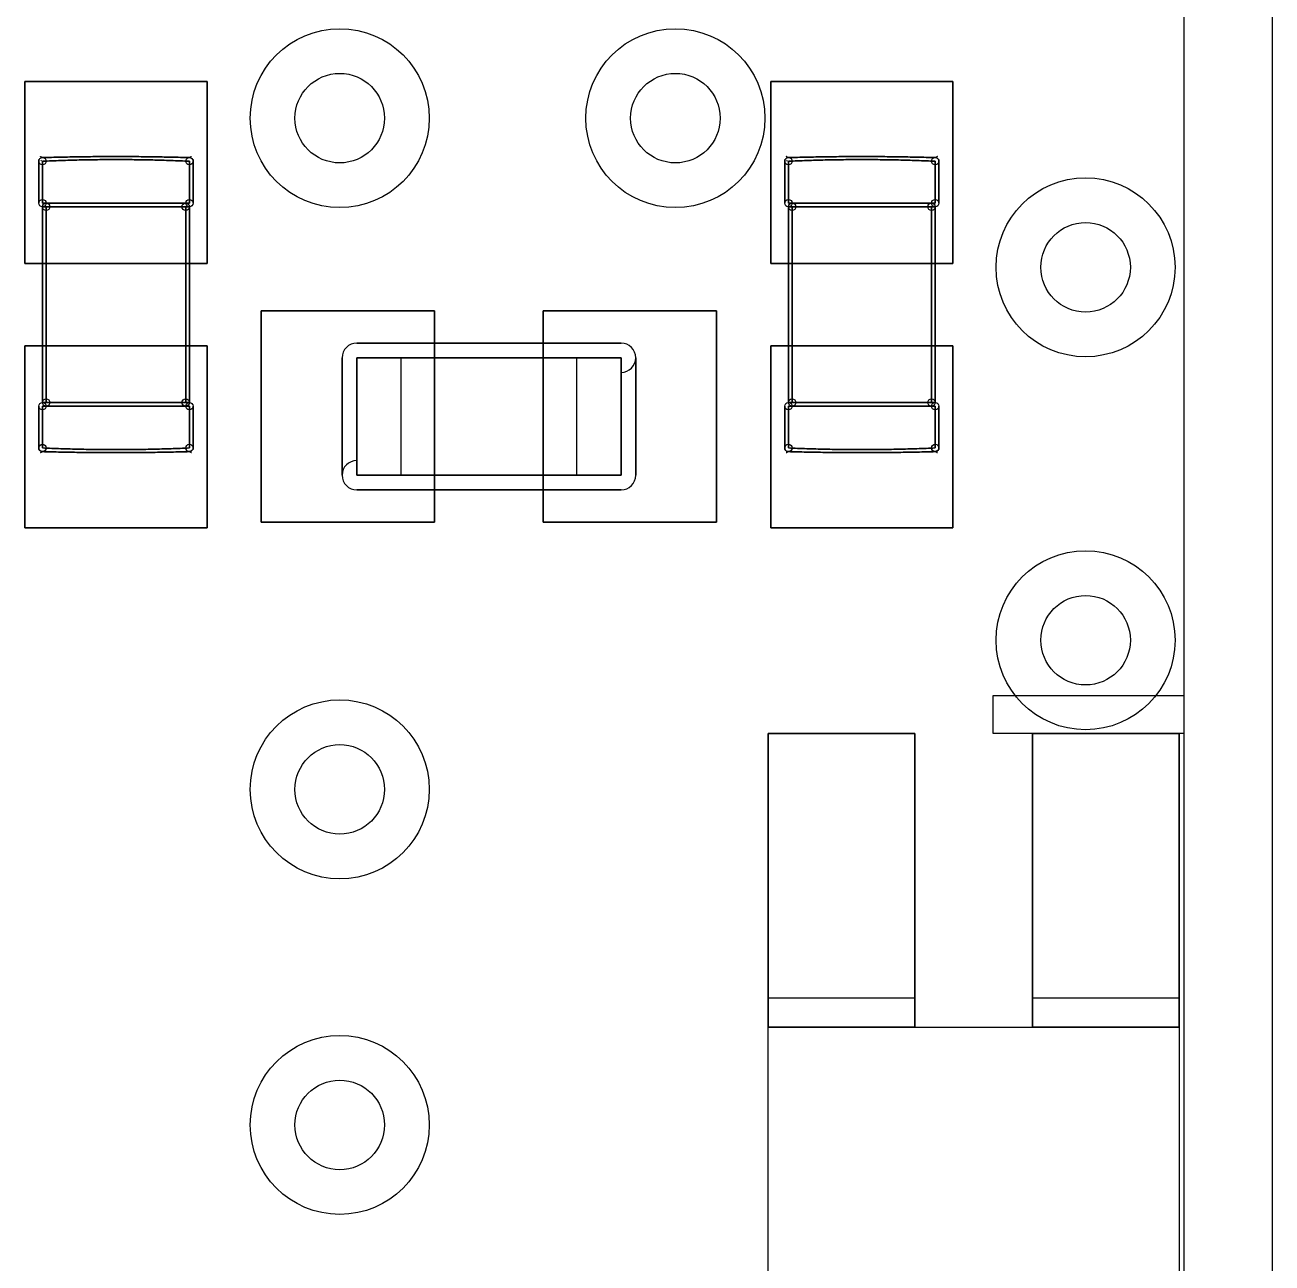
# Model space of a CAD drawing. Extents: x -14 to 27.9, y 0 to 17.8.
# Drawn here: x 23.693 to 27.94, y 11.087 to 15.303 of the extents above; entities that cross this region are included whole.
import ezdxf

# ---------------------------------------------------------------- set-up
doc = ezdxf.new("R2010")
doc.units = 0
doc.header["$MEASUREMENT"] = 0
doc.layers.add('Feature', color=7, linetype='CONTINUOUS')

msp = doc.modelspace()

# ---------------------------------------------------------------- linework, layer by layer
at = {"layer": 'Feature'}
for p, q in [((27.94, 17.78), (27.94, 0)), ((27.94, 17.78, -1.96192), (27.94, 0, -1.96192)), ((27.94, 17.78), (27.94, 0)), ((27.94, 17.78, -1.96192), (27.94, 0, -1.96192)), ((27.64, 17.48, 0.000305), (27.64, 0.3, 0.000305)), ((27.64, 17.48, -1.96222), (27.64, 0.3, -1.96222)), ((23.693, 14.491, 0.000305), (23.693, 15.111, 0.000305)), ((23.693, 15.111, 0.000305), (24.313, 15.111, 0.000305)), ((23.693, 15.111, 0.000305), (24.313, 15.111, 0.000305)), ((23.693, 15.111, 0.000305), (23.693, 15.111, 0.001305)), ((24.313, 15.111, 0.001305), (23.693, 15.111, 0.001305)), ((23.693, 14.491, 0.000305), (23.693, 15.111, 0.000305)), ((23.693, 15.111, 0.001305), (23.693, 14.491, 0.001305)), ((23.693, 15.111, 0.000305), (23.693, 15.111, 0.001305)), ((23.693, 15.111, 0.001305), (23.693, 14.491, 0.001305)), ((24.313, 15.111, 0.001305), (23.693, 15.111, 0.001305)), ((23.693, 14.491, 0.000305), (23.693, 15.111, 0.000305)), ((23.693, 15.111, 0.000305), (24.313, 15.111, 0.000305)), ((24.313, 15.111, 0.000305), (24.313, 14.491, 0.000305)), ((24.313, 15.111, 0.000305), (24.313, 15.111, 0.001305)), ((24.313, 15.111, 0.000305), (24.313, 14.491, 0.000305)), ((24.313, 15.111, 0.000305), (24.313, 15.111, 0.001305)), ((24.313, 14.491, 0.001305), (24.313, 15.111, 0.001305)), ((24.313, 14.491, 0.001305), (24.313, 15.111, 0.001305)), ((24.313, 15.111, 0.000305), (24.313, 14.491, 0.000305)), ((26.233, 14.491, 0.000305), (26.233, 15.111, 0.000305)), ((26.233, 15.111, 0.000305), (26.853, 15.111, 0.000305)), ((26.233, 15.111, 0.000305), (26.853, 15.111, 0.000305)), ((26.233, 15.111, 0.000305), (26.233, 15.111, 0.001305)), ((26.853, 15.111, 0.001305), (26.233, 15.111, 0.001305)), ((26.233, 14.491, 0.000305), (26.233, 15.111, 0.000305)), ((26.233, 15.111, 0.001305), (26.233, 14.491, 0.001305)), ((26.233, 15.111, 0.000305), (26.233, 15.111, 0.001305)), ((26.233, 15.111, 0.001305), (26.233, 14.491, 0.001305)), ((26.853, 15.111, 0.001305), (26.233, 15.111, 0.001305)), ((26.233, 14.491, 0.000305), (26.233, 15.111, 0.000305)), ((26.233, 15.111, 0.000305), (26.853, 15.111, 0.000305)), ((26.853, 15.111, 0.000305), (26.853, 14.491, 0.000305)), ((26.853, 15.111, 0.000305), (26.853, 15.111, 0.001305)), ((26.853, 15.111, 0.000305), (26.853, 14.491, 0.000305)), ((26.853, 15.111, 0.000305), (26.853, 15.111, 0.001305)), ((26.853, 14.491, 0.001305), (26.853, 15.111, 0.001305)), ((26.853, 14.491, 0.001305), (26.853, 15.111, 0.001305)), ((26.853, 15.111, 0.000305), (26.853, 14.491, 0.000305)), ((24.9174, 14.986, -1.96192), (24.9174, 14.986)), ((24.9174, 14.986, -1.96192), (24.9174, 14.986)), ((26.0604, 14.986, -1.96192), (26.0604, 14.986)), ((26.0604, 14.986, -1.96192), (26.0604, 14.986)), ((23.7405, 14.8393), (23.7405, 14.6968)), ((23.7405, 14.6968, 0.5), (23.7405, 14.8393, 0.5)), ((23.7405, 14.6968, 0.5), (23.7405, 14.8393, 0.5)), ((23.7405, 14.8393), (23.7405, 14.6968)), ((23.753, 14.6968, -0.0125), (23.753, 14.8393, -0.0125)), ((23.753, 14.8393, 0.5125), (23.753, 14.6968, 0.5125)), ((23.753, 14.8393, 0.5125), (23.753, 14.6968, 0.5125)), ((23.753, 14.6968, -0.0125), (23.753, 14.8393, -0.0125)), ((24.253, 14.8393, -0.0125), (24.253, 14.6968, -0.0125)), ((24.253, 14.6968, 0.5125), (24.253, 14.8393, 0.5125)), ((24.253, 14.6968, 0.5125), (24.253, 14.8393, 0.5125)), ((24.253, 14.8393, -0.0125), (24.253, 14.6968, -0.0125)), ((24.2655, 14.8393, 0.5), (24.2655, 14.6968, 0.5)), ((24.2655, 14.6968), (24.2655, 14.8393)), ((24.2655, 14.8393, 0.5), (24.2655, 14.6968, 0.5)), ((24.2655, 14.6968), (24.2655, 14.8393)), ((26.2805, 14.8393), (26.2805, 14.6968)), ((26.2805, 14.6968, 0.5), (26.2805, 14.8393, 0.5)), ((26.2805, 14.6968, 0.5), (26.2805, 14.8393, 0.5)), ((26.2805, 14.8393), (26.2805, 14.6968)), ((26.293, 14.6968, -0.0125), (26.293, 14.8393, -0.0125)), ((26.293, 14.8393, 0.5125), (26.293, 14.6968, 0.5125)), ((26.293, 14.8393, 0.5125), (26.293, 14.6968, 0.5125)), ((26.293, 14.6968, -0.0125), (26.293, 14.8393, -0.0125)), ((26.793, 14.8393, -0.0125), (26.793, 14.6968, -0.0125)), ((26.793, 14.6968, 0.5125), (26.793, 14.8393, 0.5125)), ((26.793, 14.6968, 0.5125), (26.793, 14.8393, 0.5125)), ((26.793, 14.8393, -0.0125), (26.793, 14.6968, -0.0125)), ((26.8055, 14.8393, 0.5), (26.8055, 14.6968, 0.5)), ((26.8055, 14.6968), (26.8055, 14.8393)), ((26.8055, 14.8393, 0.5), (26.8055, 14.6968, 0.5)), ((26.8055, 14.6968), (26.8055, 14.8393)), ((23.7405, 14.6968), (23.7405, 14.6968, 0.5)), ((23.7405, 14.6968), (23.7405, 14.6968, 0.5)), ((24.253, 14.6968, -0.0125), (23.753, 14.6968, -0.0125)), ((23.753, 14.6968, 0.5125), (24.253, 14.6968, 0.5125)), ((23.753, 14.6968, 0.5125), (24.253, 14.6968, 0.5125)), ((24.253, 14.6968, -0.0125), (23.753, 14.6968, -0.0125)), ((24.2655, 14.6968, 0.5), (24.2655, 14.6968)), ((24.2655, 14.6968, 0.5), (24.2655, 14.6968)), ((26.2805, 14.6968), (26.2805, 14.6968, 0.5)), ((26.2805, 14.6968), (26.2805, 14.6968, 0.5)), ((26.793, 14.6968, -0.0125), (26.293, 14.6968, -0.0125)), ((26.293, 14.6968, 0.5125), (26.793, 14.6968, 0.5125)), ((26.293, 14.6968, 0.5125), (26.793, 14.6968, 0.5125)), ((26.793, 14.6968, -0.0125), (26.293, 14.6968, -0.0125)), ((26.8055, 14.6968, 0.5), (26.8055, 14.6968)), ((26.8055, 14.6968, 0.5), (26.8055, 14.6968)), ((23.753, 14.6843, 0.4875), (23.753, 14.6843, 0.0125)), ((23.753, 14.6843, 0.4875), (23.753, 14.6843, 0.0125)), ((23.753, 14.6843, 0.0125), (23.753, 14.0177, 0.0125)), ((23.753, 14.0177, 0.4875), (23.753, 14.6843, 0.4875)), ((23.753, 14.6843, 0.0125), (23.753, 14.0177, 0.0125)), ((23.753, 14.0177, 0.4875), (23.753, 14.6843, 0.4875)), ((23.753, 14.6843, 0.5), (23.753, 14.6843)), ((23.753, 14.6843), (24.253, 14.6843)), ((24.253, 14.6843, 0.5), (23.753, 14.6843, 0.5)), ((24.253, 14.6843, 0.5), (23.753, 14.6843, 0.5)), ((23.753, 14.6843, 0.5), (23.753, 14.6843)), ((23.753, 14.6843), (24.253, 14.6843)), ((24.2405, 14.6843), (23.7655, 14.6843)), ((24.2405, 14.6843, 0.5), (23.7655, 14.6843, 0.5)), ((24.2405, 14.6843, 0.5), (23.7655, 14.6843, 0.5)), ((23.7655, 14.6843, 0.5), (23.7655, 14.0177, 0.5)), ((24.2405, 14.6843), (23.7655, 14.6843)), ((23.7655, 14.0177), (23.7655, 14.6843)), ((23.7655, 14.0177), (23.7655, 14.6843)), ((23.7655, 14.6843, 0.5), (23.7655, 14.0177, 0.5)), ((24.2405, 14.0177, 0.5), (24.2405, 14.6843, 0.5)), ((24.2405, 14.6843), (24.2405, 14.0177)), ((24.2405, 14.6843), (24.2405, 14.0177)), ((24.2405, 14.0177, 0.5), (24.2405, 14.6843, 0.5)), ((24.253, 14.6843, 0.4875), (24.253, 14.6843, 0.0125)), ((24.253, 14.0177, 0.0125), (24.253, 14.6843, 0.0125)), ((24.253, 14.6843, 0.4875), (24.253, 14.6843, 0.0125)), ((24.253, 14.6843, 0.4875), (24.253, 14.0177, 0.4875)), ((24.253, 14.0177, 0.0125), (24.253, 14.6843, 0.0125)), ((24.253, 14.6843, 0.4875), (24.253, 14.0177, 0.4875)), ((24.253, 14.6843), (24.253, 14.6843, 0.5)), ((24.253, 14.6843), (24.253, 14.6843, 0.5)), ((26.293, 14.6843, 0.4875), (26.293, 14.6843, 0.0125)), ((26.293, 14.6843, 0.4875), (26.293, 14.6843, 0.0125)), ((26.293, 14.6843, 0.0125), (26.293, 14.0177, 0.0125)), ((26.293, 14.0177, 0.4875), (26.293, 14.6843, 0.4875)), ((26.293, 14.6843, 0.0125), (26.293, 14.0177, 0.0125)), ((26.293, 14.0177, 0.4875), (26.293, 14.6843, 0.4875)), ((26.293, 14.6843, 0.5), (26.293, 14.6843)), ((26.293, 14.6843), (26.793, 14.6843)), ((26.793, 14.6843, 0.5), (26.293, 14.6843, 0.5)), ((26.793, 14.6843, 0.5), (26.293, 14.6843, 0.5)), ((26.293, 14.6843, 0.5), (26.293, 14.6843)), ((26.293, 14.6843), (26.793, 14.6843)), ((26.7805, 14.6843), (26.3055, 14.6843)), ((26.7805, 14.6843, 0.5), (26.3055, 14.6843, 0.5)), ((26.7805, 14.6843, 0.5), (26.3055, 14.6843, 0.5)), ((26.3055, 14.6843, 0.5), (26.3055, 14.0177, 0.5)), ((26.7805, 14.6843), (26.3055, 14.6843)), ((26.3055, 14.0177), (26.3055, 14.6843)), ((26.3055, 14.0177), (26.3055, 14.6843)), ((26.3055, 14.6843, 0.5), (26.3055, 14.0177, 0.5)), ((26.7805, 14.0177, 0.5), (26.7805, 14.6843, 0.5)), ((26.7805, 14.6843), (26.7805, 14.0177)), ((26.7805, 14.6843), (26.7805, 14.0177)), ((26.7805, 14.0177, 0.5), (26.7805, 14.6843, 0.5)), ((26.793, 14.6843, 0.4875), (26.793, 14.6843, 0.0125)), ((26.793, 14.0177, 0.0125), (26.793, 14.6843, 0.0125)), ((26.793, 14.6843, 0.4875), (26.793, 14.6843, 0.0125)), ((26.793, 14.6843, 0.4875), (26.793, 14.0177, 0.4875)), ((26.793, 14.0177, 0.0125), (26.793, 14.6843, 0.0125)), ((26.793, 14.6843, 0.4875), (26.793, 14.0177, 0.4875)), ((26.793, 14.6843), (26.793, 14.6843, 0.5)), ((26.793, 14.6843), (26.793, 14.6843, 0.5)), ((24.313, 14.491, 0.000305), (23.693, 14.491, 0.000305)), ((24.313, 14.491, 0.000305), (23.693, 14.491, 0.000305)), ((23.693, 14.491, 0.001305), (24.313, 14.491, 0.001305)), ((23.693, 14.491, 0.000305), (23.693, 14.491, 0.001305)), ((23.693, 14.491, 0.000305), (23.693, 14.491, 0.001305)), ((23.693, 14.491, 0.001305), (24.313, 14.491, 0.001305)), ((24.313, 14.491, 0.000305), (23.693, 14.491, 0.000305)), ((24.313, 14.491, 0.000305), (24.313, 14.491, 0.001305)), ((24.313, 14.491, 0.000305), (24.313, 14.491, 0.001305)), ((26.853, 14.491, 0.000305), (26.233, 14.491, 0.000305)), ((26.853, 14.491, 0.000305), (26.233, 14.491, 0.000305)), ((26.233, 14.491, 0.001305), (26.853, 14.491, 0.001305)), ((26.233, 14.491, 0.000305), (26.233, 14.491, 0.001305)), ((26.233, 14.491, 0.000305), (26.233, 14.491, 0.001305)), ((26.233, 14.491, 0.001305), (26.853, 14.491, 0.001305)), ((26.853, 14.491, 0.000305), (26.233, 14.491, 0.000305)), ((26.853, 14.491, 0.000305), (26.853, 14.491, 0.001305)), ((26.853, 14.491, 0.000305), (26.853, 14.491, 0.001305)), ((27.4574, 14.478, -1.96192), (27.4574, 14.478)), ((27.4574, 14.478, -1.96192), (27.4574, 14.478)), ((24.498, 14.33, 0.000305), (25.088, 14.33, 0.000305)), ((24.498, 13.61, 0.000305), (24.498, 14.33, 0.000305)), ((24.498, 13.61, 0.000305), (24.498, 14.33, 0.000305)), ((24.498, 14.33, 0.001305), (24.498, 13.61, 0.001305)), ((24.498, 14.33, 0.000305), (24.498, 14.33, 0.001305)), ((24.498, 14.33, 0.000305), (25.088, 14.33, 0.000305)), ((24.498, 14.33, 0.000305), (24.498, 14.33, 0.001305)), ((25.088, 14.33, 0.001305), (24.498, 14.33, 0.001305)), ((25.088, 14.33, 0.001305), (24.498, 14.33, 0.001305)), ((24.498, 14.33, 0.001305), (24.498, 13.61, 0.001305)), ((24.498, 13.61, 0.000305), (24.498, 14.33, 0.000305)), ((24.498, 14.33, 0.000305), (25.088, 14.33, 0.000305)), ((25.088, 14.33, 0.000305), (25.088, 13.61, 0.000305)), ((25.088, 14.33, 0.000305), (25.088, 14.33, 0.001305)), ((25.088, 14.33, 0.000305), (25.088, 13.61, 0.000305)), ((25.088, 14.33, 0.000305), (25.088, 14.33, 0.001305)), ((25.088, 13.61, 0.001305), (25.088, 14.33, 0.001305)), ((25.088, 13.61, 0.001305), (25.088, 14.33, 0.001305)), ((25.088, 14.33, 0.000305), (25.088, 13.61, 0.000305)), ((25.458, 14.33, 0.000305), (26.048, 14.33, 0.000305)), ((25.458, 13.61, 0.000305), (25.458, 14.33, 0.000305)), ((25.458, 13.61, 0.000305), (25.458, 14.33, 0.000305)), ((25.458, 14.33, 0.001305), (25.458, 13.61, 0.001305)), ((25.458, 14.33, 0.000305), (25.458, 14.33, 0.001305)), ((25.458, 14.33, 0.000305), (26.048, 14.33, 0.000305)), ((25.458, 14.33, 0.000305), (25.458, 14.33, 0.001305)), ((26.048, 14.33, 0.001305), (25.458, 14.33, 0.001305)), ((26.048, 14.33, 0.001305), (25.458, 14.33, 0.001305)), ((25.458, 14.33, 0.001305), (25.458, 13.61, 0.001305)), ((25.458, 13.61, 0.000305), (25.458, 14.33, 0.000305)), ((25.458, 14.33, 0.000305), (26.048, 14.33, 0.000305)), ((26.048, 14.33, 0.000305), (26.048, 13.61, 0.000305)), ((26.048, 14.33, 0.000305), (26.048, 14.33, 0.001305)), ((26.048, 14.33, 0.000305), (26.048, 13.61, 0.000305)), ((26.048, 14.33, 0.000305), (26.048, 14.33, 0.001305)), ((26.048, 13.61, 0.001305), (26.048, 14.33, 0.001305)), ((26.048, 13.61, 0.001305), (26.048, 14.33, 0.001305)), ((26.048, 14.33, 0.000305), (26.048, 13.61, 0.000305)), ((23.693, 13.591, 0.000305), (23.693, 14.211, 0.000305)), ((23.693, 14.211, 0.000305), (24.313, 14.211, 0.000305)), ((23.693, 14.211, 0.000305), (24.313, 14.211, 0.000305)), ((23.693, 14.211, 0.000305), (23.693, 14.211, 0.001305)), ((24.313, 14.211, 0.001305), (23.693, 14.211, 0.001305)), ((23.693, 13.591, 0.000305), (23.693, 14.211, 0.000305)), ((23.693, 14.211, 0.001305), (23.693, 13.591, 0.001305)), ((23.693, 14.211, 0.000305), (23.693, 14.211, 0.001305)), ((23.693, 14.211, 0.001305), (23.693, 13.591, 0.001305)), ((24.313, 14.211, 0.001305), (23.693, 14.211, 0.001305)), ((23.693, 13.591, 0.000305), (23.693, 14.211, 0.000305)), ((23.693, 14.211, 0.000305), (24.313, 14.211, 0.000305)), ((24.313, 14.211, 0.000305), (24.313, 13.591, 0.000305)), ((24.313, 14.211, 0.000305), (24.313, 14.211, 0.001305)), ((24.313, 14.211, 0.000305), (24.313, 13.591, 0.000305)), ((24.313, 14.211, 0.000305), (24.313, 14.211, 0.001305)), ((24.313, 13.591, 0.001305), (24.313, 14.211, 0.001305)), ((24.313, 13.591, 0.001305), (24.313, 14.211, 0.001305)), ((24.313, 14.211, 0.000305), (24.313, 13.591, 0.000305)), ((24.823, 14.22, 0.55), (24.973, 14.22, 0.55)), ((24.973, 14.22, 0.05), (24.823, 14.22, 0.05)), ((24.973, 14.22, 0.05), (24.823, 14.22, 0.05)), ((24.823, 14.22, 0.05), (24.823, 14.22, 0.55)), ((24.823, 14.22, 0.55), (24.973, 14.22, 0.55)), ((24.823, 14.22, 0.05), (24.823, 14.22, 0.55)), ((24.973, 14.22, 0.55), (25.573, 14.22, 0.55)), ((25.573, 14.22, 0.05), (24.973, 14.22, 0.05)), ((24.973, 14.22, 0.05), (24.973, 14.22, 0.55)), ((25.573, 14.22, 0.05), (24.973, 14.22, 0.05)), ((24.973, 14.22, 0.05), (24.973, 14.22, 0.55)), ((24.973, 14.22, 0.55), (25.573, 14.22, 0.55)), ((25.573, 14.22, 0.55), (25.723, 14.22, 0.55)), ((25.723, 14.22, 0.05), (25.573, 14.22, 0.05)), ((25.573, 14.22, 0.55), (25.573, 14.22, 0.05)), ((25.573, 14.22, 0.55), (25.723, 14.22, 0.55)), ((25.723, 14.22, 0.05), (25.573, 14.22, 0.05)), ((25.573, 14.22, 0.55), (25.573, 14.22, 0.05)), ((25.723, 14.22, 0.55), (25.723, 14.22, 0.05)), ((25.723, 14.22, 0.55), (25.723, 14.22, 0.05)), ((26.233, 13.591, 0.000305), (26.233, 14.211, 0.000305)), ((26.233, 14.211, 0.000305), (26.853, 14.211, 0.000305)), ((26.233, 14.211, 0.000305), (26.853, 14.211, 0.000305)), ((26.233, 14.211, 0.000305), (26.233, 14.211, 0.001305)), ((26.853, 14.211, 0.001305), (26.233, 14.211, 0.001305)), ((26.233, 13.591, 0.000305), (26.233, 14.211, 0.000305)), ((26.233, 14.211, 0.001305), (26.233, 13.591, 0.001305)), ((26.233, 14.211, 0.000305), (26.233, 14.211, 0.001305)), ((26.233, 14.211, 0.001305), (26.233, 13.591, 0.001305)), ((26.853, 14.211, 0.001305), (26.233, 14.211, 0.001305)), ((26.233, 13.591, 0.000305), (26.233, 14.211, 0.000305)), ((26.233, 14.211, 0.000305), (26.853, 14.211, 0.000305)), ((26.853, 14.211, 0.000305), (26.853, 13.591, 0.000305)), ((26.853, 14.211, 0.000305), (26.853, 14.211, 0.001305)), ((26.853, 14.211, 0.000305), (26.853, 13.591, 0.000305)), ((26.853, 14.211, 0.000305), (26.853, 14.211, 0.001305)), ((26.853, 13.591, 0.001305), (26.853, 14.211, 0.001305)), ((26.853, 13.591, 0.001305), (26.853, 14.211, 0.001305)), ((26.853, 14.211, 0.000305), (26.853, 13.591, 0.000305)), ((24.773, 13.77, 0.55), (24.773, 14.17, 0.55)), ((24.773, 14.17, 0.55), (24.773, 14.17, 0.05)), ((24.773, 14.17, 0.05), (24.773, 13.77, 0.05)), ((24.773, 13.77, 0.55), (24.773, 14.17, 0.55)), ((24.773, 14.17, 0.55), (24.773, 14.17, 0.05)), ((24.773, 14.17, 0.05), (24.773, 13.77, 0.05)), ((24.973, 14.17, 0.6), (24.823, 14.17, 0.6)), ((24.823, 14.17, 0.6), (24.823, 13.77, 0.6)), ((24.823, 14.17), (24.973, 14.17)), ((24.823, 13.77), (24.823, 14.17)), ((24.973, 14.17, 0.6), (24.823, 14.17, 0.6)), ((24.823, 14.17), (24.973, 14.17)), ((24.823, 14.17, 0.6), (24.823, 13.77, 0.6)), ((24.823, 13.77), (24.823, 14.17)), ((24.973, 14.17, 0.6), (24.973, 13.77, 0.6)), ((24.973, 14.17), (24.973, 13.77)), ((25.573, 14.17, 0.6), (24.973, 14.17, 0.6)), ((24.973, 14.17), (25.573, 14.17)), ((25.573, 14.17, 0.6), (24.973, 14.17, 0.6)), ((24.973, 14.17, 0.6), (24.973, 13.77, 0.6)), ((24.973, 14.17), (24.973, 13.77)), ((24.973, 14.17), (25.573, 14.17)), ((25.573, 13.77, 0.6), (25.573, 14.17, 0.6)), ((25.723, 14.17, 0.6), (25.573, 14.17, 0.6)), ((25.573, 13.77), (25.573, 14.17)), ((25.573, 14.17), (25.723, 14.17)), ((25.723, 14.17, 0.6), (25.573, 14.17, 0.6)), ((25.573, 14.17), (25.723, 14.17)), ((25.573, 13.77, 0.6), (25.573, 14.17, 0.6)), ((25.573, 13.77), (25.573, 14.17)), ((25.723, 13.77, 0.6), (25.723, 14.17, 0.6)), ((25.723, 14.17), (25.723, 13.77)), ((25.723, 13.77, 0.6), (25.723, 14.17, 0.6)), ((25.723, 14.17), (25.723, 13.77)), ((25.773, 14.17, 0.05), (25.773, 14.17, 0.55)), ((25.773, 14.17, 0.55), (25.773, 13.77, 0.55)), ((25.773, 13.77, 0.05), (25.773, 14.17, 0.05)), ((25.773, 14.17, 0.55), (25.773, 13.77, 0.55)), ((25.773, 13.77, 0.05), (25.773, 14.17, 0.05)), ((25.773, 14.17, 0.05), (25.773, 14.17, 0.55)), ((23.753, 14.0177, 0.4875), (23.753, 14.0177, 0.0125)), ((23.753, 14.0177, 0.4875), (23.753, 14.0177, 0.0125)), ((23.753, 14.0177, 0.5), (23.753, 14.0177)), ((24.253, 14.0177, 0.5), (23.753, 14.0177, 0.5)), ((23.753, 14.0177), (24.253, 14.0177)), ((24.253, 14.0177, 0.5), (23.753, 14.0177, 0.5)), ((23.753, 14.0177, 0.5), (23.753, 14.0177)), ((23.753, 14.0177), (24.253, 14.0177)), ((23.7655, 14.0177), (24.2405, 14.0177)), ((23.7655, 14.0177, 0.5), (24.2405, 14.0177, 0.5)), ((23.7655, 14.0177, 0.5), (24.2405, 14.0177, 0.5)), ((23.7655, 14.0177), (24.2405, 14.0177)), ((24.253, 14.0177, 0.4875), (24.253, 14.0177, 0.0125)), ((24.253, 14.0177, 0.4875), (24.253, 14.0177, 0.0125)), ((24.253, 14.0177), (24.253, 14.0177, 0.5)), ((24.253, 14.0177), (24.253, 14.0177, 0.5)), ((26.293, 14.0177, 0.4875), (26.293, 14.0177, 0.0125)), ((26.293, 14.0177, 0.4875), (26.293, 14.0177, 0.0125)), ((26.293, 14.0177, 0.5), (26.293, 14.0177)), ((26.793, 14.0177, 0.5), (26.293, 14.0177, 0.5)), ((26.293, 14.0177), (26.793, 14.0177)), ((26.793, 14.0177, 0.5), (26.293, 14.0177, 0.5)), ((26.293, 14.0177, 0.5), (26.293, 14.0177)), ((26.293, 14.0177), (26.793, 14.0177)), ((26.3055, 14.0177), (26.7805, 14.0177)), ((26.3055, 14.0177, 0.5), (26.7805, 14.0177, 0.5)), ((26.3055, 14.0177, 0.5), (26.7805, 14.0177, 0.5)), ((26.3055, 14.0177), (26.7805, 14.0177)), ((26.793, 14.0177, 0.4875), (26.793, 14.0177, 0.0125)), ((26.793, 14.0177, 0.4875), (26.793, 14.0177, 0.0125)), ((26.793, 14.0177), (26.793, 14.0177, 0.5)), ((26.793, 14.0177), (26.793, 14.0177, 0.5)), ((23.7405, 14.0052, 0.5), (23.7405, 13.8627, 0.5)), ((23.7405, 14.0052), (23.7405, 14.0052, 0.5)), ((23.7405, 13.8627), (23.7405, 14.0052)), ((23.7405, 14.0052, 0.5), (23.7405, 13.8627, 0.5)), ((23.7405, 14.0052), (23.7405, 14.0052, 0.5)), ((23.7405, 13.8627), (23.7405, 14.0052)), ((24.253, 14.0052, -0.0125), (23.753, 14.0052, -0.0125)), ((23.753, 14.0052, -0.0125), (23.753, 13.8627, -0.0125)), ((23.753, 14.0052, 0.5125), (24.253, 14.0052, 0.5125)), ((23.753, 13.8627, 0.5125), (23.753, 14.0052, 0.5125)), ((23.753, 14.0052, 0.5125), (24.253, 14.0052, 0.5125)), ((23.753, 13.8627, 0.5125), (23.753, 14.0052, 0.5125)), ((24.253, 14.0052, -0.0125), (23.753, 14.0052, -0.0125)), ((23.753, 14.0052, -0.0125), (23.753, 13.8627, -0.0125)), ((24.253, 13.8627, -0.0125), (24.253, 14.0052, -0.0125)), ((24.253, 14.0052, 0.5125), (24.253, 13.8627, 0.5125)), ((24.253, 14.0052, 0.5125), (24.253, 13.8627, 0.5125)), ((24.253, 13.8627, -0.0125), (24.253, 14.0052, -0.0125)), ((24.2655, 14.0052), (24.2655, 13.8627)), ((24.2655, 14.0052, 0.5), (24.2655, 14.0052)), ((24.2655, 13.8627, 0.5), (24.2655, 14.0052, 0.5)), ((24.2655, 14.0052, 0.5), (24.2655, 14.0052)), ((24.2655, 13.8627, 0.5), (24.2655, 14.0052, 0.5)), ((24.2655, 14.0052), (24.2655, 13.8627)), ((26.2805, 14.0052, 0.5), (26.2805, 13.8627, 0.5)), ((26.2805, 14.0052), (26.2805, 14.0052, 0.5)), ((26.2805, 13.8627), (26.2805, 14.0052)), ((26.2805, 14.0052, 0.5), (26.2805, 13.8627, 0.5)), ((26.2805, 14.0052), (26.2805, 14.0052, 0.5)), ((26.2805, 13.8627), (26.2805, 14.0052)), ((26.793, 14.0052, -0.0125), (26.293, 14.0052, -0.0125)), ((26.293, 14.0052, -0.0125), (26.293, 13.8627, -0.0125)), ((26.293, 14.0052, 0.5125), (26.793, 14.0052, 0.5125)), ((26.293, 13.8627, 0.5125), (26.293, 14.0052, 0.5125)), ((26.293, 14.0052, 0.5125), (26.793, 14.0052, 0.5125)), ((26.293, 13.8627, 0.5125), (26.293, 14.0052, 0.5125)), ((26.793, 14.0052, -0.0125), (26.293, 14.0052, -0.0125)), ((26.293, 14.0052, -0.0125), (26.293, 13.8627, -0.0125)), ((26.793, 13.8627, -0.0125), (26.793, 14.0052, -0.0125)), ((26.793, 14.0052, 0.5125), (26.793, 13.8627, 0.5125)), ((26.793, 14.0052, 0.5125), (26.793, 13.8627, 0.5125)), ((26.793, 13.8627, -0.0125), (26.793, 14.0052, -0.0125)), ((26.8055, 14.0052), (26.8055, 13.8627)), ((26.8055, 14.0052, 0.5), (26.8055, 14.0052)), ((26.8055, 13.8627, 0.5), (26.8055, 14.0052, 0.5)), ((26.8055, 14.0052, 0.5), (26.8055, 14.0052)), ((26.8055, 13.8627, 0.5), (26.8055, 14.0052, 0.5)), ((26.8055, 14.0052), (26.8055, 13.8627)), ((24.773, 13.77, 0.05), (24.773, 13.77, 0.55)), ((24.773, 13.77, 0.05), (24.773, 13.77, 0.55)), ((24.823, 13.77, 0.6), (24.973, 13.77, 0.6)), ((24.823, 13.77, 0.6), (24.973, 13.77, 0.6)), ((24.973, 13.77), (24.823, 13.77)), ((24.973, 13.77), (24.823, 13.77)), ((24.973, 13.77, 0.6), (25.573, 13.77, 0.6)), ((25.573, 13.77), (24.973, 13.77)), ((24.973, 13.77, 0.6), (25.573, 13.77, 0.6)), ((25.573, 13.77), (24.973, 13.77)), ((25.573, 13.77, 0.6), (25.723, 13.77, 0.6)), ((25.573, 13.77, 0.6), (25.723, 13.77, 0.6)), ((25.723, 13.77), (25.573, 13.77)), ((25.723, 13.77), (25.573, 13.77)), ((25.773, 13.77, 0.55), (25.773, 13.77, 0.05)), ((25.773, 13.77, 0.55), (25.773, 13.77, 0.05)), ((24.973, 13.72, 0.55), (24.823, 13.72, 0.55)), ((24.973, 13.72, 0.55), (24.823, 13.72, 0.55)), ((24.823, 13.72, 0.55), (24.823, 13.72, 0.05)), ((24.823, 13.72, 0.05), (24.973, 13.72, 0.05)), ((24.823, 13.72, 0.05), (24.973, 13.72, 0.05)), ((24.823, 13.72, 0.55), (24.823, 13.72, 0.05)), ((25.573, 13.72, 0.55), (24.973, 13.72, 0.55)), ((24.973, 13.72, 0.55), (24.973, 13.72, 0.05)), ((24.973, 13.72, 0.05), (25.573, 13.72, 0.05)), ((25.573, 13.72, 0.55), (24.973, 13.72, 0.55)), ((24.973, 13.72, 0.55), (24.973, 13.72, 0.05)), ((24.973, 13.72, 0.05), (25.573, 13.72, 0.05)), ((25.723, 13.72, 0.55), (25.573, 13.72, 0.55)), ((25.573, 13.72, 0.05), (25.573, 13.72, 0.55)), ((25.573, 13.72, 0.05), (25.723, 13.72, 0.05)), ((25.723, 13.72, 0.55), (25.573, 13.72, 0.55)), ((25.573, 13.72, 0.05), (25.723, 13.72, 0.05)), ((25.573, 13.72, 0.05), (25.573, 13.72, 0.55)), ((25.723, 13.72, 0.05), (25.723, 13.72, 0.55)), ((25.723, 13.72, 0.05), (25.723, 13.72, 0.55)), ((24.313, 13.591, 0.000305), (23.693, 13.591, 0.000305)), ((24.313, 13.591, 0.000305), (23.693, 13.591, 0.000305)), ((23.693, 13.591, 0.001305), (24.313, 13.591, 0.001305)), ((23.693, 13.591, 0.000305), (23.693, 13.591, 0.001305)), ((23.693, 13.591, 0.000305), (23.693, 13.591, 0.001305)), ((23.693, 13.591, 0.001305), (24.313, 13.591, 0.001305)), ((24.313, 13.591, 0.000305), (23.693, 13.591, 0.000305)), ((24.313, 13.591, 0.000305), (24.313, 13.591, 0.001305)), ((24.313, 13.591, 0.000305), (24.313, 13.591, 0.001305)), ((25.088, 13.61, 0.000305), (24.498, 13.61, 0.000305)), ((24.498, 13.61, 0.000305), (24.498, 13.61, 0.001305)), ((25.088, 13.61, 0.000305), (24.498, 13.61, 0.000305)), ((24.498, 13.61, 0.001305), (25.088, 13.61, 0.001305)), ((24.498, 13.61, 0.000305), (24.498, 13.61, 0.001305)), ((24.498, 13.61, 0.001305), (25.088, 13.61, 0.001305)), ((25.088, 13.61, 0.000305), (24.498, 13.61, 0.000305)), ((25.088, 13.61, 0.000305), (25.088, 13.61, 0.001305)), ((25.088, 13.61, 0.000305), (25.088, 13.61, 0.001305)), ((26.048, 13.61, 0.000305), (25.458, 13.61, 0.000305)), ((25.458, 13.61, 0.000305), (25.458, 13.61, 0.001305)), ((26.048, 13.61, 0.000305), (25.458, 13.61, 0.000305)), ((25.458, 13.61, 0.001305), (26.048, 13.61, 0.001305)), ((25.458, 13.61, 0.000305), (25.458, 13.61, 0.001305)), ((25.458, 13.61, 0.001305), (26.048, 13.61, 0.001305)), ((26.048, 13.61, 0.000305), (25.458, 13.61, 0.000305)), ((26.048, 13.61, 0.000305), (26.048, 13.61, 0.001305)), ((26.048, 13.61, 0.000305), (26.048, 13.61, 0.001305)), ((26.853, 13.591, 0.000305), (26.233, 13.591, 0.000305)), ((26.853, 13.591, 0.000305), (26.233, 13.591, 0.000305)), ((26.233, 13.591, 0.001305), (26.853, 13.591, 0.001305)), ((26.233, 13.591, 0.000305), (26.233, 13.591, 0.001305)), ((26.233, 13.591, 0.000305), (26.233, 13.591, 0.001305)), ((26.233, 13.591, 0.001305), (26.853, 13.591, 0.001305)), ((26.853, 13.591, 0.000305), (26.233, 13.591, 0.000305)), ((26.853, 13.591, 0.000305), (26.853, 13.591, 0.001305)), ((26.853, 13.591, 0.000305), (26.853, 13.591, 0.001305)), ((27.4574, 13.208, -1.96192), (27.4574, 13.208)), ((27.4574, 13.208, -1.96192), (27.4574, 13.208)), ((26.99, 13.02, 0.000305), (27.6399, 13.02, 0.000305)), ((26.99, 12.89, 0.000305), (26.99, 13.02, 0.000305)), ((27.6399, 13.02, 0.000305), (27.6399, 12.89, 0.000305)), ((26.224, 12.89, 0.000305), (26.724, 12.89, 0.000305)), ((26.224, 11.89, 0.000305), (26.224, 12.89, 0.000305)), ((26.224, 11.89, 0.000305), (26.224, 12.89, 0.000305)), ((26.224, 12.89, 0.001305), (26.224, 11.89, 0.001305)), ((26.224, 12.89, 0.000305), (26.224, 12.89, 0.001305)), ((26.224, 12.89, 0.000305), (26.724, 12.89, 0.000305)), ((26.224, 12.89, 0.000305), (26.224, 12.89, 0.001305)), ((26.724, 12.89, 0.001305), (26.224, 12.89, 0.001305)), ((26.724, 12.89, 0.001305), (26.224, 12.89, 0.001305)), ((26.224, 12.89, 0.001305), (26.224, 11.89, 0.001305)), ((26.224, 12.89, 0.000305), (26.724, 12.89, 0.000305)), ((26.224, 11.89, 0.000305), (26.224, 12.89, 0.000305)), ((26.724, 12.89, 0.000305), (26.724, 11.89, 0.000305)), ((26.724, 12.89, 0.000305), (26.724, 11.89, 0.000305)), ((26.724, 12.89, 0.000305), (26.724, 12.89, 0.001305)), ((26.724, 11.89, 0.001305), (26.724, 12.89, 0.001305)), ((26.724, 12.89, 0.000305), (26.724, 12.89, 0.001305)), ((26.724, 11.89, 0.001305), (26.724, 12.89, 0.001305)), ((26.724, 12.89, 0.000305), (26.724, 11.89, 0.000305)), ((27.6399, 12.89, 0.000305), (26.99, 12.89, 0.000305)), ((27.124, 12.89, 0.000305), (27.624, 12.89, 0.000305)), ((27.124, 11.89, 0.000305), (27.124, 12.89, 0.000305)), ((27.124, 11.89, 0.000305), (27.124, 12.89, 0.000305)), ((27.124, 12.89, 0.001305), (27.124, 11.89, 0.001305)), ((27.124, 12.89, 0.000305), (27.124, 12.89, 0.001305)), ((27.124, 12.89, 0.000305), (27.624, 12.89, 0.000305)), ((27.124, 12.89, 0.000305), (27.124, 12.89, 0.001305)), ((27.624, 12.89, 0.001305), (27.124, 12.89, 0.001305)), ((27.624, 12.89, 0.001305), (27.124, 12.89, 0.001305)), ((27.124, 12.89, 0.001305), (27.124, 11.89, 0.001305)), ((27.124, 12.89, 0.000305), (27.624, 12.89, 0.000305)), ((27.124, 11.89, 0.000305), (27.124, 12.89, 0.000305)), ((27.624, 12.89, 0.000305), (27.624, 11.89, 0.000305)), ((27.624, 12.89, 0.000305), (27.624, 11.89, 0.000305)), ((27.624, 12.89, 0.000305), (27.624, 12.89, 0.001305)), ((27.624, 11.89, 0.001305), (27.624, 12.89, 0.001305)), ((27.624, 12.89, 0.000305), (27.624, 12.89, 0.001305)), ((27.624, 11.89, 0.001305), (27.624, 12.89, 0.001305)), ((27.624, 12.89, 0.000305), (27.624, 11.89, 0.000305)), ((24.9174, 12.7, -1.96192), (24.9174, 12.7)), ((24.9174, 12.7, -1.96192), (24.9174, 12.7)), ((26.224, 11.99, 0.000305), (26.724, 11.99, 0.000305)), ((26.224, 10.59, 0.000305), (26.224, 11.99, 0.000305)), ((26.724, 11.99, 0.000305), (26.724, 11.89, 0.000305)), ((27.124, 11.89, 0.000305), (27.124, 11.99, 0.000305)), ((27.124, 11.99, 0.000305), (27.624, 11.99, 0.000305)), ((27.624, 11.99, 0.000305), (27.624, 10.59, 0.000305)), ((26.724, 11.89, 0.000305), (26.224, 11.89, 0.000305)), ((26.724, 11.89, 0.000305), (26.224, 11.89, 0.000305)), ((26.224, 11.89, 0.001305), (26.724, 11.89, 0.001305)), ((26.224, 11.89, 0.000305), (26.224, 11.89, 0.001305)), ((26.224, 11.89, 0.000305), (26.224, 11.89, 0.001305)), ((26.224, 11.89, 0.001305), (26.724, 11.89, 0.001305)), ((26.724, 11.89, 0.000305), (26.224, 11.89, 0.000305)), ((26.724, 11.89, 0.000305), (27.124, 11.89, 0.000305)), ((26.724, 11.89, 0.000305), (26.724, 11.89, 0.001305)), ((26.724, 11.89, 0.000305), (26.724, 11.89, 0.001305)), ((27.624, 11.89, 0.000305), (27.124, 11.89, 0.000305)), ((27.624, 11.89, 0.000305), (27.124, 11.89, 0.000305)), ((27.124, 11.89, 0.001305), (27.624, 11.89, 0.001305)), ((27.124, 11.89, 0.000305), (27.124, 11.89, 0.001305)), ((27.124, 11.89, 0.000305), (27.124, 11.89, 0.001305)), ((27.124, 11.89, 0.001305), (27.624, 11.89, 0.001305)), ((27.624, 11.89, 0.000305), (27.124, 11.89, 0.000305)), ((27.624, 11.89, 0.000305), (27.624, 11.89, 0.001305)), ((27.624, 11.89, 0.000305), (27.624, 11.89, 0.001305)), ((24.9174, 11.557, -1.96192), (24.9174, 11.557)), ((24.9174, 11.557, -1.96192), (24.9174, 11.557))]:
    msp.add_line(p, q, dxfattribs=at)
for centre, radius in [((24.765, 14.986), 0.3048), ((25.908, 14.986), 0.3048), ((24.765, 14.986), 0.1524), ((24.765, 14.986), 0.1524), ((24.765, 14.986), 0.1524), ((24.765, 14.986), 0.1524), ((25.908, 14.986), 0.1524), ((25.908, 14.986), 0.1524), ((25.908, 14.986), 0.1524), ((25.908, 14.986), 0.1524), ((23.753, 14.8393), 0.0125), ((23.753, 14.8393), 0.0125), ((23.753, 14.8393), 0.0125), ((23.753, 14.8393), 0.0125), ((23.753, 14.8393), 0.0125), ((23.753, 14.8393), 0.0125), ((23.753, 14.8393), 0.0125), ((23.753, 14.8393), 0.0125), ((23.753, 14.8393), 0.0125), ((23.753, 14.8393), 0.0125), ((23.753, 14.8393), 0.0125), ((23.753, 14.8393), 0.0125), ((24.253, 14.8393), 0.0125), ((24.253, 14.8393), 0.0125), ((24.253, 14.8393), 0.0125), ((24.253, 14.8393), 0.0125), ((24.253, 14.8393), 0.0125), ((24.253, 14.8393), 0.0125), ((24.253, 14.8393), 0.0125), ((24.253, 14.8393), 0.0125), ((24.253, 14.8393), 0.0125), ((24.253, 14.8393), 0.0125), ((24.253, 14.8393), 0.0125), ((24.253, 14.8393), 0.0125), ((26.293, 14.8393), 0.0125), ((26.293, 14.8393), 0.0125), ((26.293, 14.8393), 0.0125), ((26.293, 14.8393), 0.0125), ((26.293, 14.8393), 0.0125), ((26.293, 14.8393), 0.0125), ((26.293, 14.8393), 0.0125), ((26.293, 14.8393), 0.0125), ((26.293, 14.8393), 0.0125), ((26.293, 14.8393), 0.0125), ((26.293, 14.8393), 0.0125), ((26.293, 14.8393), 0.0125), ((26.793, 14.8393), 0.0125), ((26.793, 14.8393), 0.0125), ((26.793, 14.8393), 0.0125), ((26.793, 14.8393), 0.0125), ((26.793, 14.8393), 0.0125), ((26.793, 14.8393), 0.0125), ((26.793, 14.8393), 0.0125), ((26.793, 14.8393), 0.0125), ((26.793, 14.8393), 0.0125), ((26.793, 14.8393), 0.0125), ((26.793, 14.8393), 0.0125), ((26.793, 14.8393), 0.0125), ((27.305, 14.478), 0.3048), ((23.753, 14.6968), 0.0125), ((23.753, 14.6968), 0.0125), ((23.753, 14.6968), 0.0125), ((23.753, 14.6968), 0.0125), ((23.753, 14.6968), 0.0125), ((23.753, 14.6968), 0.0125), ((23.753, 14.6968), 0.0125), ((23.753, 14.6968), 0.0125), ((23.753, 14.6968), 0.0125), ((23.753, 14.6968), 0.0125), ((23.753, 14.6968), 0.0125), ((23.753, 14.6968), 0.0125), ((23.7655, 14.6843), 0.0125), ((23.7655, 14.6843), 0.0125), ((23.7655, 14.6843), 0.0125), ((23.7655, 14.6843), 0.0125), ((24.2405, 14.6843), 0.0125), ((24.2405, 14.6843), 0.0125), ((24.2405, 14.6843), 0.0125), ((24.2405, 14.6843), 0.0125), ((24.253, 14.6968), 0.0125), ((24.253, 14.6968), 0.0125), ((24.253, 14.6968), 0.0125), ((24.253, 14.6968), 0.0125), ((24.253, 14.6968), 0.0125), ((24.253, 14.6968), 0.0125), ((24.253, 14.6968), 0.0125), ((24.253, 14.6968), 0.0125), ((24.253, 14.6968), 0.0125), ((24.253, 14.6968), 0.0125), ((24.253, 14.6968), 0.0125), ((24.253, 14.6968), 0.0125), ((26.293, 14.6968), 0.0125), ((26.293, 14.6968), 0.0125), ((26.293, 14.6968), 0.0125), ((26.293, 14.6968), 0.0125), ((26.293, 14.6968), 0.0125), ((26.293, 14.6968), 0.0125), ((26.293, 14.6968), 0.0125), ((26.293, 14.6968), 0.0125), ((26.293, 14.6968), 0.0125), ((26.293, 14.6968), 0.0125), ((26.293, 14.6968), 0.0125), ((26.293, 14.6968), 0.0125), ((26.3055, 14.6843), 0.0125), ((26.3055, 14.6843), 0.0125), ((26.3055, 14.6843), 0.0125), ((26.3055, 14.6843), 0.0125), ((26.7805, 14.6843), 0.0125), ((26.7805, 14.6843), 0.0125), ((26.7805, 14.6843), 0.0125), ((26.7805, 14.6843), 0.0125), ((26.793, 14.6968), 0.0125), ((26.793, 14.6968), 0.0125), ((26.793, 14.6968), 0.0125), ((26.793, 14.6968), 0.0125), ((26.793, 14.6968), 0.0125), ((26.793, 14.6968), 0.0125), ((26.793, 14.6968), 0.0125), ((26.793, 14.6968), 0.0125), ((26.793, 14.6968), 0.0125), ((26.793, 14.6968), 0.0125), ((26.793, 14.6968), 0.0125), ((26.793, 14.6968), 0.0125), ((27.305, 14.478), 0.1524), ((27.305, 14.478), 0.1524), ((27.305, 14.478), 0.1524), ((27.305, 14.478), 0.1524), ((23.753, 14.0052), 0.0125), ((23.753, 14.0052), 0.0125), ((23.753, 14.0052), 0.0125), ((23.753, 14.0052), 0.0125), ((23.753, 14.0052), 0.0125), ((23.753, 14.0052), 0.0125), ((23.753, 14.0052), 0.0125), ((23.753, 14.0052), 0.0125), ((23.753, 14.0052), 0.0125), ((23.753, 14.0052), 0.0125), ((23.753, 14.0052), 0.0125), ((23.753, 14.0052), 0.0125), ((23.7655, 14.0177), 0.0125), ((23.7655, 14.0177), 0.0125), ((23.7655, 14.0177), 0.0125), ((23.7655, 14.0177), 0.0125), ((24.2405, 14.0177), 0.0125), ((24.2405, 14.0177), 0.0125), ((24.2405, 14.0177), 0.0125), ((24.2405, 14.0177), 0.0125), ((24.253, 14.0052), 0.0125), ((24.253, 14.0052), 0.0125), ((24.253, 14.0052), 0.0125), ((24.253, 14.0052), 0.0125), ((24.253, 14.0052), 0.0125), ((24.253, 14.0052), 0.0125), ((24.253, 14.0052), 0.0125), ((24.253, 14.0052), 0.0125), ((24.253, 14.0052), 0.0125), ((24.253, 14.0052), 0.0125), ((24.253, 14.0052), 0.0125), ((24.253, 14.0052), 0.0125), ((26.293, 14.0052), 0.0125), ((26.293, 14.0052), 0.0125), ((26.293, 14.0052), 0.0125), ((26.293, 14.0052), 0.0125), ((26.293, 14.0052), 0.0125), ((26.293, 14.0052), 0.0125), ((26.293, 14.0052), 0.0125), ((26.293, 14.0052), 0.0125), ((26.293, 14.0052), 0.0125), ((26.293, 14.0052), 0.0125), ((26.293, 14.0052), 0.0125), ((26.293, 14.0052), 0.0125), ((26.3055, 14.0177), 0.0125), ((26.3055, 14.0177), 0.0125), ((26.3055, 14.0177), 0.0125), ((26.3055, 14.0177), 0.0125), ((26.7805, 14.0177), 0.0125), ((26.7805, 14.0177), 0.0125), ((26.7805, 14.0177), 0.0125), ((26.7805, 14.0177), 0.0125), ((26.793, 14.0052), 0.0125), ((26.793, 14.0052), 0.0125), ((26.793, 14.0052), 0.0125), ((26.793, 14.0052), 0.0125), ((26.793, 14.0052), 0.0125), ((26.793, 14.0052), 0.0125), ((26.793, 14.0052), 0.0125), ((26.793, 14.0052), 0.0125), ((26.793, 14.0052), 0.0125), ((26.793, 14.0052), 0.0125), ((26.793, 14.0052), 0.0125), ((26.793, 14.0052), 0.0125), ((23.753, 13.8627), 0.0125), ((23.753, 13.8627), 0.0125), ((23.753, 13.8627), 0.0125), ((23.753, 13.8627), 0.0125), ((23.753, 13.8627), 0.0125), ((23.753, 13.8627), 0.0125), ((23.753, 13.8627), 0.0125), ((23.753, 13.8627), 0.0125), ((23.753, 13.8627), 0.0125), ((23.753, 13.8627), 0.0125), ((23.753, 13.8627), 0.0125), ((23.753, 13.8627), 0.0125), ((24.253, 13.8627), 0.0125), ((24.253, 13.8627), 0.0125), ((24.253, 13.8627), 0.0125), ((24.253, 13.8627), 0.0125), ((24.253, 13.8627), 0.0125), ((24.253, 13.8627), 0.0125), ((24.253, 13.8627), 0.0125), ((24.253, 13.8627), 0.0125), ((24.253, 13.8627), 0.0125), ((24.253, 13.8627), 0.0125), ((24.253, 13.8627), 0.0125), ((24.253, 13.8627), 0.0125), ((26.293, 13.8627), 0.0125), ((26.293, 13.8627), 0.0125), ((26.293, 13.8627), 0.0125), ((26.293, 13.8627), 0.0125), ((26.293, 13.8627), 0.0125), ((26.293, 13.8627), 0.0125), ((26.293, 13.8627), 0.0125), ((26.293, 13.8627), 0.0125), ((26.293, 13.8627), 0.0125), ((26.293, 13.8627), 0.0125), ((26.293, 13.8627), 0.0125), ((26.293, 13.8627), 0.0125), ((26.793, 13.8627), 0.0125), ((26.793, 13.8627), 0.0125), ((26.793, 13.8627), 0.0125), ((26.793, 13.8627), 0.0125), ((26.793, 13.8627), 0.0125), ((26.793, 13.8627), 0.0125), ((26.793, 13.8627), 0.0125), ((26.793, 13.8627), 0.0125), ((26.793, 13.8627), 0.0125), ((26.793, 13.8627), 0.0125), ((26.793, 13.8627), 0.0125), ((26.793, 13.8627), 0.0125), ((27.305, 13.208), 0.3048), ((27.305, 13.208), 0.1524), ((27.305, 13.208), 0.1524), ((27.305, 13.208), 0.1524), ((27.305, 13.208), 0.1524), ((24.765, 12.7), 0.3048), ((24.765, 12.7), 0.1524), ((24.765, 12.7), 0.1524), ((24.765, 12.7), 0.1524), ((24.765, 12.7), 0.1524), ((24.765, 11.557), 0.3048), ((24.765, 11.557), 0.1524), ((24.765, 11.557), 0.1524), ((24.765, 11.557), 0.1524), ((24.765, 11.557), 0.1524)]:
    msp.add_circle(centre, radius, dxfattribs=at)
for centre, radius, start, end in [((23.753, 14.8393), 0.00559, 135, 180), ((23.753, 14.8393), 0.00559, 135, 180), ((23.753, 14.8393), 0, 0, 180), ((23.753, 14.8393), 0, 0, 180), ((26.293, 14.8393), 0.00559, 135, 180), ((26.293, 14.8393), 0.00559, 135, 180), ((26.293, 14.8393), 0, 0, 180), ((26.293, 14.8393), 0, 0, 180), ((24.823, 14.17, 0.55), 0.05, 90, 90), ((24.823, 14.17, 0.55), 0.05, 90, 180), ((24.823, 14.17, 0.05), 0.05, 90, 180), ((24.823, 14.17, 0.55), 0.05, 90, 180), ((24.823, 14.17, 0.55), 0.05, 90, 180), ((24.823, 14.17, 0.55), 0.05, 90, 180), ((24.823, 14.17, 0.55), 0.05, 90, 90), ((24.823, 14.17, 0.05), 0.05, 90, 180), ((25.723, 14.17, 0.55), 0.05, 90, 90), ((25.723, 14.17, 0.55), 0.05, 90, 90), ((25.723, 14.17, 0.55), 0.05, 0, 90), ((25.723, 14.17, 0.05), 0.05, 0, 90), ((25.723, 14.17, 0.55), 0.05, 0, 90), ((25.723, 14.17, 0.05), 0.05, 0, 90), ((24.823, 14.17, 0.05), 8.97433e-11, 90, -90), ((24.823, 14.17, 0.05), 8.97433e-11, 180, -90), ((24.823, 14.17, 0.05), 8.97433e-11, 180, -90), ((24.823, 14.17, 0.05), 8.97433e-11, 90, -90), ((25.723, 14.17, 0.05), 8.97433e-11, 90, -90), ((25.723, 14.17, 0.55), 8.97451e-11, 0, 90), ((25.723, 14.17, 0.05), 0.05, -90, 0), ((25.723, 14.17, 0.55), 8.97451e-11, 0, 90), ((25.723, 14.17, 0.05), 0.05, -90, 0), ((25.723, 14.17, 0.05), 8.97433e-11, 90, -90), ((24.253, 13.8627, 0.5), 0.012477, -86.5381, -62.0653), ((24.253, 13.8627, 0.5), 0.012477, -86.5381, -62.0653), ((24.253, 13.8627, 0.5), 0.010206, -62.0653, -45), ((24.253, 13.8627, 0.5), 0.010206, -62.0653, -45), ((26.793, 13.8627, 0.5), 0.012477, -86.5381, -62.0653), ((26.793, 13.8627, 0.5), 0.012477, -86.5381, -62.0653), ((26.793, 13.8627, 0.5), 0.010206, -62.0653, -45), ((26.793, 13.8627, 0.5), 0.010206, -62.0653, -45), ((24.823, 13.77, 0.05), 0.05, -90, -90), ((24.823, 13.77, 0.55), 0.05, 90, 180), ((24.823, 13.77, 0.05), 0.05, -90, -90), ((24.823, 13.77, 0.55), 0.05, 90, 180), ((25.723, 13.77, 0.05), 0.05, -90, -90), ((25.723, 13.77, 0.05), 0.05, -90, -90), ((24.823, 13.77, 0.55), 0.05, 180, -90), ((24.823, 13.77, 0.05), 0.05, 180, -90), ((24.823, 13.77, 0.55), 0.05, 180, -90), ((24.823, 13.77, 0.05), 0.05, 180, -90), ((24.823, 13.77, 0.55), 8.97451e-11, -90, 90), ((24.823, 13.77, 0.55), 8.97451e-11, -90, 90), ((24.823, 13.77, 0.05), 8.97451e-11, 180, -90), ((24.823, 13.77, 0.05), 8.97451e-11, 180, -90), ((25.723, 13.77, 0.55), 8.97451e-11, -90, 90), ((25.723, 13.77, 0.55), 0.05, -90, 0), ((25.723, 13.77, 0.05), 0.05, -90, 0), ((25.723, 13.77, 0.55), 8.97451e-11, -90, 90), ((25.723, 13.77, 0.55), 0.05, -90, 0), ((25.723, 13.77, 0.55), 8.97451e-11, 0, 90), ((25.723, 13.77, 0.05), 0.05, -90, 0), ((25.723, 13.77, 0.05), 0.05, -90, 0), ((25.723, 13.77, 0.55), 8.97451e-11, 0, 90), ((25.723, 13.77, 0.05), 0.05, -90, 0)]:
    msp.add_arc(centre, radius, start, end, dxfattribs=at)
for points in [[(23.7405, 14.8393, 0.5), (23.7405, 14.8506, 0.249995), (23.7405, 14.8393)], [(23.7405, 14.8393, 0.5), (23.7405, 14.8506, 0.249995), (23.7405, 14.8393)], [(23.7522, 14.8517, -0.000753), (23.7387, 14.8588, 0.25), (23.7522, 14.8517, 0.500753)], [(23.7522, 14.8517, -0.000753), (23.7387, 14.8588, 0.25), (23.7522, 14.8517, 0.500753)], [(23.7522, 14.8517, 0.500753), (24.003, 14.8588, 0.514282), (24.2538, 14.8517, 0.500753)], [(24.2538, 14.8517, -0.000753), (24.003, 14.8588, -0.014282), (23.7522, 14.8517, -0.000753)], [(23.7522, 14.8517, 0.500753), (24.003, 14.8588, 0.514282), (24.2538, 14.8517, 0.500753)], [(24.2538, 14.8517, -0.000753), (24.003, 14.8588, -0.014282), (23.7522, 14.8517, -0.000753)], [(23.753, 14.8393, -0.0125), (24.003, 14.8506, -0.0125), (24.253, 14.8393, -0.0125)], [(24.253, 14.8393, 0.5125), (24.003, 14.8506, 0.5125), (23.753, 14.8393, 0.5125)], [(24.253, 14.8393, 0.5125), (24.003, 14.8506, 0.5125), (23.753, 14.8393, 0.5125)], [(23.753, 14.8393, -0.0125), (24.003, 14.8506, -0.0125), (24.253, 14.8393, -0.0125)], [(24.2538, 14.8517, 0.500753), (24.2673, 14.8588, 0.25), (24.2538, 14.8517, -0.000753)], [(24.2538, 14.8517, 0.500753), (24.2673, 14.8588, 0.25), (24.2538, 14.8517, -0.000753)], [(24.2655, 14.8393), (24.2655, 14.8506, 0.250005), (24.2655, 14.8393, 0.5)], [(24.2655, 14.8393), (24.2655, 14.8506, 0.250005), (24.2655, 14.8393, 0.5)], [(26.2805, 14.8393, 0.5), (26.2805, 14.8506, 0.249995), (26.2805, 14.8393)], [(26.2805, 14.8393, 0.5), (26.2805, 14.8506, 0.249995), (26.2805, 14.8393)], [(26.2922, 14.8517, -0.000753), (26.2787, 14.8588, 0.25), (26.2922, 14.8517, 0.500753)], [(26.2922, 14.8517, -0.000753), (26.2787, 14.8588, 0.25), (26.2922, 14.8517, 0.500753)], [(26.2922, 14.8517, 0.500753), (26.543, 14.8588, 0.514282), (26.7938, 14.8517, 0.500753)], [(26.7938, 14.8517, -0.000753), (26.543, 14.8588, -0.014282), (26.2922, 14.8517, -0.000753)], [(26.2922, 14.8517, 0.500753), (26.543, 14.8588, 0.514282), (26.7938, 14.8517, 0.500753)], [(26.7938, 14.8517, -0.000753), (26.543, 14.8588, -0.014282), (26.2922, 14.8517, -0.000753)], [(26.293, 14.8393, -0.0125), (26.543, 14.8506, -0.0125), (26.793, 14.8393, -0.0125)], [(26.793, 14.8393, 0.5125), (26.543, 14.8506, 0.5125), (26.293, 14.8393, 0.5125)], [(26.793, 14.8393, 0.5125), (26.543, 14.8506, 0.5125), (26.293, 14.8393, 0.5125)], [(26.293, 14.8393, -0.0125), (26.543, 14.8506, -0.0125), (26.793, 14.8393, -0.0125)], [(26.7938, 14.8517, 0.500753), (26.8073, 14.8588, 0.25), (26.7938, 14.8517, -0.000753)], [(26.7938, 14.8517, 0.500753), (26.8073, 14.8588, 0.25), (26.7938, 14.8517, -0.000753)], [(26.8055, 14.8393), (26.8055, 14.8506, 0.250005), (26.8055, 14.8393, 0.5)], [(26.8055, 14.8393), (26.8055, 14.8506, 0.250005), (26.8055, 14.8393, 0.5)], [(23.7405, 13.8627, 0.5), (23.7405, 13.8514, 0.249995), (23.7405, 13.8627)], [(23.7405, 13.8627, 0.5), (23.7405, 13.8514, 0.249995), (23.7405, 13.8627)], [(23.7522, 13.8503, -0.000753), (23.7387, 13.8432, 0.25), (23.7522, 13.8503, 0.500753)], [(23.7522, 13.8503, -0.000753), (23.7387, 13.8432, 0.25), (23.7522, 13.8503, 0.500753)], [(23.7522, 13.8503, 0.500753), (24.003, 13.8432, 0.514282), (24.2538, 13.8503, 0.500753)], [(24.2538, 13.8503, -0.000753), (24.003, 13.8432, -0.014282), (23.7522, 13.8503, -0.000753)], [(23.7522, 13.8503, 0.500753), (24.003, 13.8432, 0.514282), (24.2538, 13.8503, 0.500753)], [(24.2538, 13.8503, -0.000753), (24.003, 13.8432, -0.014282), (23.7522, 13.8503, -0.000753)], [(23.753, 13.8627, -0.0125), (24.003, 13.8514, -0.0125), (24.253, 13.8627, -0.0125)], [(24.253, 13.8627, 0.5125), (24.003, 13.8514, 0.5125), (23.753, 13.8627, 0.5125)], [(24.253, 13.8627, 0.5125), (24.003, 13.8514, 0.5125), (23.753, 13.8627, 0.5125)], [(23.753, 13.8627, -0.0125), (24.003, 13.8514, -0.0125), (24.253, 13.8627, -0.0125)], [(24.2538, 13.8503, 0.500753), (24.2673, 13.8432, 0.25), (24.2538, 13.8503, -0.000753)], [(24.2538, 13.8503, 0.500753), (24.2673, 13.8432, 0.25), (24.2538, 13.8503, -0.000753)], [(24.2655, 13.8627), (24.2655, 13.8514, 0.250005), (24.2655, 13.8627, 0.5)], [(24.2655, 13.8627), (24.2655, 13.8514, 0.250005), (24.2655, 13.8627, 0.5)], [(26.2805, 13.8627, 0.5), (26.2805, 13.8514, 0.249995), (26.2805, 13.8627)], [(26.2805, 13.8627, 0.5), (26.2805, 13.8514, 0.249995), (26.2805, 13.8627)], [(26.2922, 13.8503, -0.000753), (26.2787, 13.8432, 0.25), (26.2922, 13.8503, 0.500753)], [(26.2922, 13.8503, -0.000753), (26.2787, 13.8432, 0.25), (26.2922, 13.8503, 0.500753)], [(26.2922, 13.8503, 0.500753), (26.543, 13.8432, 0.514282), (26.7938, 13.8503, 0.500753)], [(26.7938, 13.8503, -0.000753), (26.543, 13.8432, -0.014282), (26.2922, 13.8503, -0.000753)], [(26.2922, 13.8503, 0.500753), (26.543, 13.8432, 0.514282), (26.7938, 13.8503, 0.500753)], [(26.7938, 13.8503, -0.000753), (26.543, 13.8432, -0.014282), (26.2922, 13.8503, -0.000753)], [(26.293, 13.8627, -0.0125), (26.543, 13.8514, -0.0125), (26.793, 13.8627, -0.0125)], [(26.793, 13.8627, 0.5125), (26.543, 13.8514, 0.5125), (26.293, 13.8627, 0.5125)], [(26.793, 13.8627, 0.5125), (26.543, 13.8514, 0.5125), (26.293, 13.8627, 0.5125)], [(26.293, 13.8627, -0.0125), (26.543, 13.8514, -0.0125), (26.793, 13.8627, -0.0125)], [(26.7938, 13.8503, 0.500753), (26.8073, 13.8432, 0.25), (26.7938, 13.8503, -0.000753)], [(26.7938, 13.8503, 0.500753), (26.8073, 13.8432, 0.25), (26.7938, 13.8503, -0.000753)], [(26.8055, 13.8627), (26.8055, 13.8514, 0.250005), (26.8055, 13.8627, 0.5)], [(26.8055, 13.8627), (26.8055, 13.8514, 0.250005), (26.8055, 13.8627, 0.5)]]:
    msp.add_open_spline(points, degree=2, dxfattribs=at)

doc.saveas('drawing.dxf')
